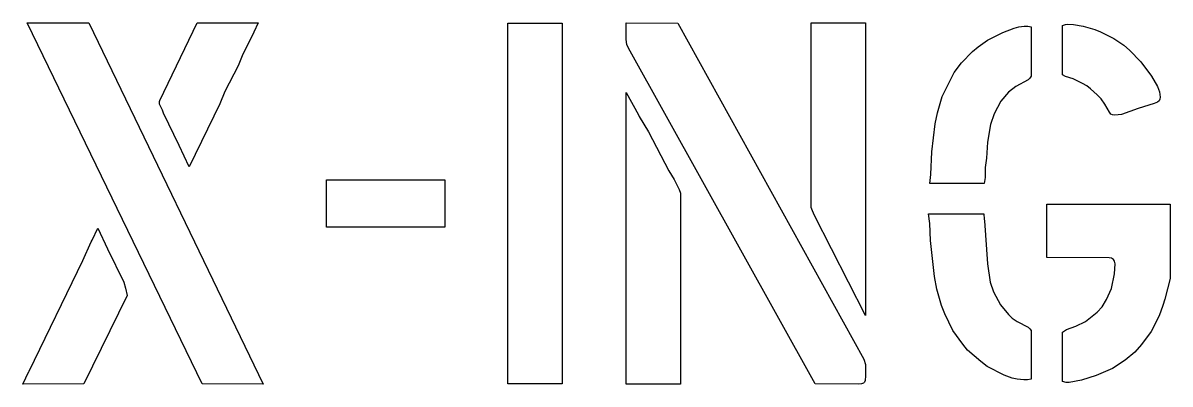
# Model space of a CAD drawing. Header units: inches. Extents: x 3 to 41.1, y 3 to 15.
import ezdxf

# ---------------------------------------------------------------- set-up
doc = ezdxf.new("R2010")
doc.units = ezdxf.units.IN
doc.header["$MEASUREMENT"] = 0
doc.layers.add('CUT', color=1, linetype='Continuous')

msp = doc.modelspace()

# ---------------------------------------------------------------- linework, layer by layer
at = {"layer": 'CUT'}
for points in [[(10.984, 3.001), (8.961, 3.003), (3.144, 15), (5.196, 15)], [(10.673, 14.689), (10.659, 14.637), (10.313, 13.96), (10.155, 13.58), (9.714, 12.717), (9.552, 12.317), (8.532, 10.222), (8.195, 10.928), (7.674, 12.003), (7.638, 12.103), (7.545, 12.304), (7.535, 12.361), (7.539, 12.394), (7.549, 12.422), (8.797, 15), (10.822, 15)], [(19.122, 14.998), (20.93, 14.998), (20.93, 3.006), (19.122, 3.004)], [(31.004, 3.114), (30.982, 3.06), (30.953, 3.032), (30.882, 3.008), (30.776, 3.001), (29.337, 3.004), (23.13, 14.162), (23.08, 14.28), (23.061, 14.446), (23.062, 14.784), (23.056, 14.999), (24.777, 14.996), (30.964, 3.828), (31.01, 3.652), (31.015, 3.274)], [(29.207, 15), (31.015, 15), (31.015, 5.28), (29.318, 8.601), (29.248, 8.756), (29.207, 8.863)], [(33.565, 12.554), (33.963, 13.351), (34.201, 13.67), (34.573, 14.051), (34.76, 14.211), (35.073, 14.426), (35.579, 14.685), (35.953, 14.823), (36.118, 14.868), (36.285, 14.894), (36.407, 14.896), (36.52, 14.872), (36.52, 13.227), (36.478, 13.167), (36.421, 13.109), (36.009, 12.889), (35.773, 12.701), (35.517, 12.398), (35.289, 11.982), (35.168, 11.624), (35.075, 11.034), (35.039, 10.506), (34.998, 10.197), (34.989, 9.86), (34.962, 9.667), (33.157, 9.667), (33.189, 9.96), (33.218, 10.713), (33.327, 11.646), (33.406, 12.012)], [(38.227, 12.99), (37.92, 13.139), (37.662, 13.223), (37.565, 13.28), (37.565, 14.917), (37.662, 14.944), (37.726, 14.955), (37.926, 14.948), (38.253, 14.891), (38.637, 14.782), (38.83, 14.705), (39.272, 14.483), (39.601, 14.26), (39.787, 14.098), (40.174, 13.705), (40.524, 13.232), (40.718, 12.884), (40.792, 12.712), (40.813, 12.533), (40.803, 12.468), (40.777, 12.416), (40.719, 12.371), (40.609, 12.324), (40.082, 12.16), (39.528, 11.963), (39.308, 11.934), (39.225, 11.946), (39.171, 11.972), (39.122, 12.03), (38.971, 12.303), (38.85, 12.473), (38.722, 12.613), (38.497, 12.816), (38.376, 12.906)], [(24.476, 10.087), (24.652, 9.798), (24.818, 9.463), (24.868, 9.344), (24.868, 3), (23.06, 3), (23.06, 12.692), (23.469, 11.942), (23.492, 11.888), (23.795, 11.383)], [(13.095, 9.788), (17.033, 9.788), (17.033, 8.212), (13.095, 8.212)], [(40.906, 5.605), (40.779, 5.267), (40.514, 4.742), (40.196, 4.317), (39.971, 4.061), (39.65, 3.795), (39.223, 3.522), (38.687, 3.28), (38.2, 3.134), (37.784, 3.052), (37.682, 3.053), (37.565, 3.08), (37.565, 4.72), (37.626, 4.772), (37.694, 4.817), (38.01, 4.918), (38.331, 5.077), (38.714, 5.387), (38.88, 5.567), (39.033, 5.806), (39.192, 6.171), (39.296, 6.661), (39.316, 6.997), (39.297, 7.081), (39.264, 7.135), (39.198, 7.178), (39.114, 7.196), (37.042, 7.205), (37.042, 8.98), (41.141, 8.98), (41.141, 6.51), (40.966, 5.822)], [(35.069, 6.998), (35.165, 6.39), (35.269, 6.065), (35.499, 5.629), (35.764, 5.308), (35.89, 5.194), (36.061, 5.075), (36.421, 4.895), (36.478, 4.836), (36.52, 4.776), (36.52, 3.166), (36.405, 3.141), (36.282, 3.14), (36.057, 3.162), (35.891, 3.2), (35.625, 3.299), (35.065, 3.587), (34.854, 3.748), (34.407, 4.13), (34.25, 4.32), (33.916, 4.782), (33.651, 5.329), (33.539, 5.612), (33.39, 6.154), (33.311, 6.574), (33.177, 7.772), (33.151, 8.34), (33.113, 8.657), (34.945, 8.657), (34.96, 8.477), (34.968, 8.419)], [(4.993, 7.105), (5.269, 7.73), (5.307, 7.787), (5.491, 8.176), (5.814, 7.489), (6.351, 6.382), (6.413, 6.187), (6.461, 5.943), (5.021, 3.005), (3, 3.001), (3, 3.001), (3.199, 3.412), (3.205, 3.432)]]:
    msp.add_lwpolyline(points, close=True, dxfattribs=at)

doc.saveas('drawing.dxf')
